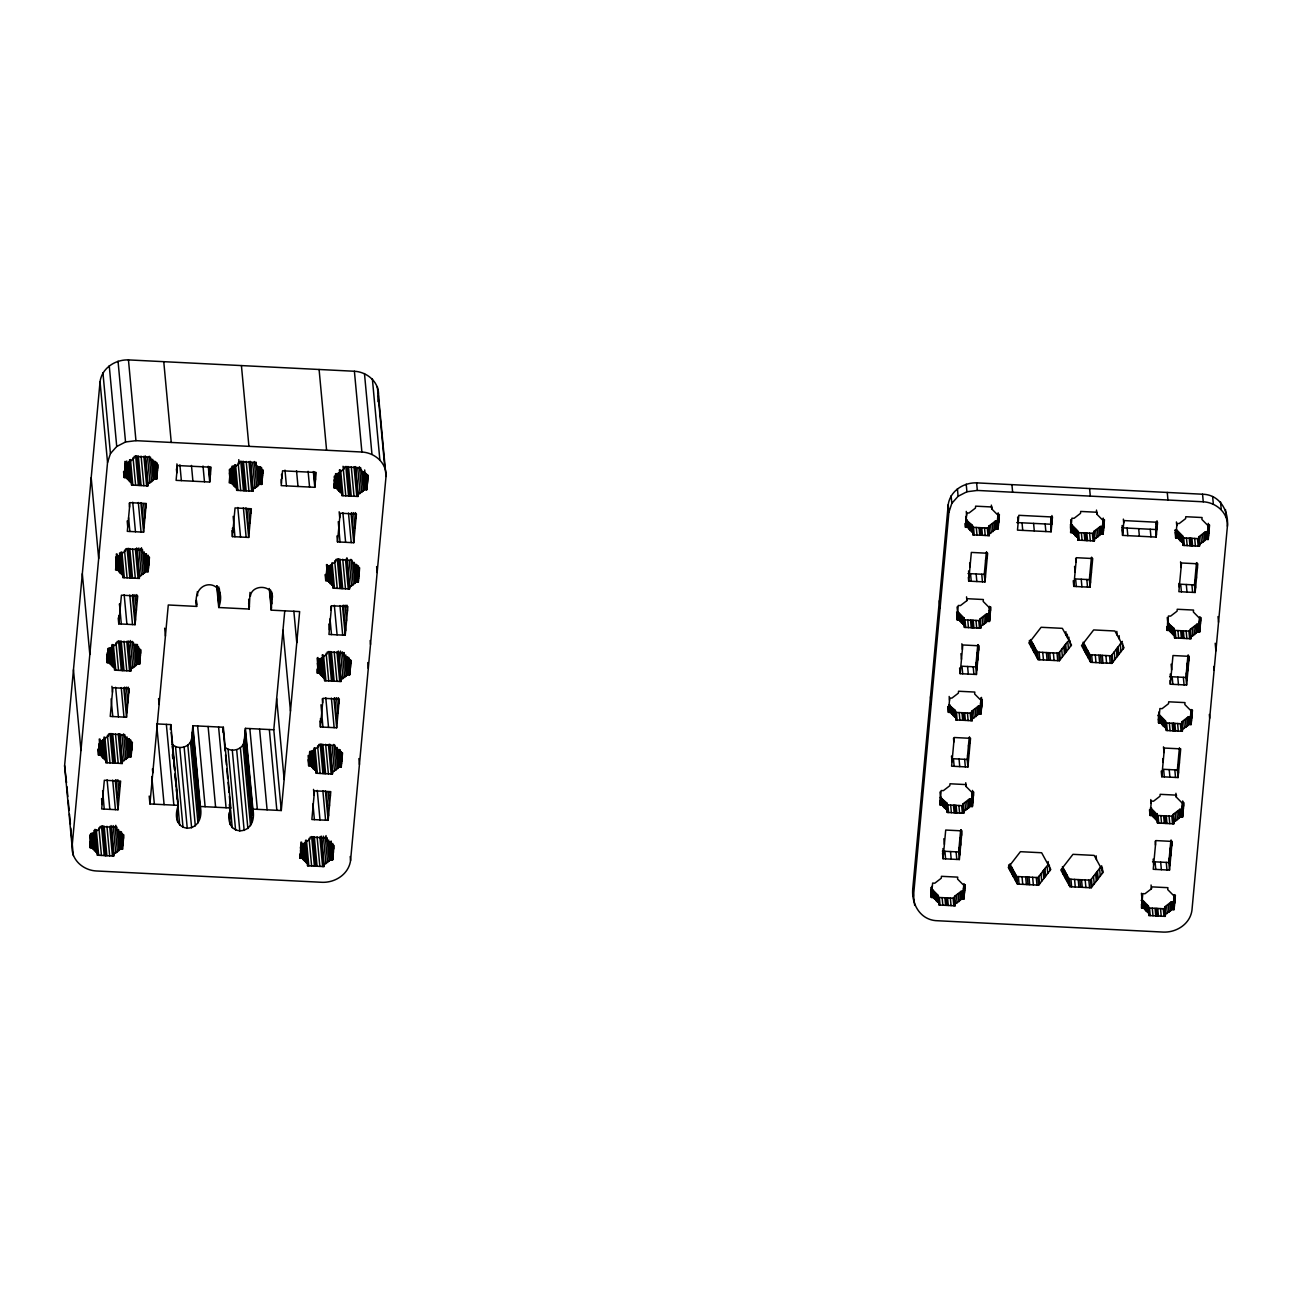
<?xml version="1.0" encoding="UTF-8"?>
<svg xmlns="http://www.w3.org/2000/svg" width="1292" height="1292" viewBox="0 0 1292 1292"><rect width="100%" height="100%" fill="white"/><g stroke="black" fill="none" stroke-linecap="round" stroke-linejoin="round"><path stroke-width="1.5" d="M95.059 829.319L97.417 855.223L113.696 856.047L113.874 854.125L120.334 849.167L122.514 849.28L123.838 834.939L121.658 834.826L116.167 829.27L115.812 825.33M120.947 553.008L123.047 577.605L139.326 578.428L139.504 576.507L145.964 571.565L148.144 571.662L149.468 557.32L147.288 557.223L141.797 551.668L141.442 547.727M326.004 835.585L326.343 839.832L331.818 845.372L333.998 845.485L332.674 859.826L330.494 859.729L324.05 864.671L323.872 866.593L307.577 865.769L305.477 841.173M981.758 705.448L981.064 697.874L980.273 706.417L978.092 706.304L971.649 711.262L971.471 713.168L955.176 712.36L955.353 710.438L948.78 704.834M989.494 606.562L989.511 621.436L987.346 621.339L980.886 626.281L980.709 628.203L964.43 627.395L963.751 619.514M991.368 505.107L991.723 508.903L997.214 514.458L999.378 514.555L998.054 528.913L995.89 528.799L989.43 533.758L989.252 535.663L972.973 534.856L972.359 526.312M1174.024 894.726L1174.057 909.6L1171.876 909.503L1165.432 914.445L1165.255 916.367L1148.959 915.543L1148.281 907.678M1188.963 724.424L1191.143 724.537L1192.468 710.196L1190.287 710.083L1184.812 704.528L1184.99 702.606L1168.695 701.798L1168.517 703.704L1162.073 708.662L1159.893 708.549L1158.569 722.89L1160.749 723.003L1166.224 728.559L1166.046 730.481L1182.341 731.288L1182.519 729.382L1188.963 724.424L1188.269 716.85L1190.433 716.963L1191.095 709.938M64.6 765.752L100.049 381.738C101.89 368.091 115.311 359.467 128.457 359.903L354.396 371.256C367.219 371.935 379.363 382.19 378.524 395.707L386.017 476.473L350.568 860.488C348.727 874.135 335.306 882.759 322.16 882.307L96.238 870.969C83.399 870.291 71.254 860.036 72.094 846.518L64.6 765.752L66.554 782.758M72.094 846.518L107.543 462.488L100.049 381.738M105.96 762.684L106.138 760.762L100.663 755.222L98.483 755.109L99.807 740.768L101.987 740.881L108.431 735.923L108.609 734.001L124.888 734.825L124.71 736.731L130.201 742.286L132.382 742.399L131.057 756.741L128.877 756.627L122.417 761.586L122.239 763.507L105.96 762.684L103.974 740.72M109.206 662.683L107.026 662.57L108.35 648.229L110.531 648.342L116.974 643.384L117.152 641.462L133.431 642.285L133.254 644.207L138.745 649.747L140.925 649.86L139.601 664.201L137.42 664.104L130.96 669.046L130.783 670.968L114.504 670.144L114.681 668.222L109.206 662.683L107.93 648.891M131.59 485.081L131.768 483.16L126.293 477.604L124.113 477.491L125.437 463.15L127.617 463.263L134.061 458.305L134.239 456.383L150.518 457.207L150.34 459.128L155.831 464.684L158.012 464.781L156.687 479.138L154.507 479.025L148.047 483.983L147.869 485.889L131.59 485.081L129.426 461.131M97.417 855.223L97.594 853.301L92.12 847.762L90.844 833.97M118.767 623.875L121.416 595.192L137.711 596.016L135.062 624.698L118.767 623.875L118.218 617.98M123.047 577.605L123.224 575.699L117.75 570.143L116.312 553.993M116.167 829.27L116.345 827.364L100.065 826.541L99.888 828.463L93.444 833.405L91.264 833.308L89.939 847.649L92.12 847.762M117.976 809.777L120.624 781.095L104.329 780.271L101.68 808.953L117.976 809.777L115.23 780.223M126.519 717.238L129.168 688.555L112.872 687.732L110.224 716.414L126.519 717.238L123.774 687.683M141.797 551.668L141.975 549.746L125.695 548.922L125.518 550.844L119.074 555.802L116.894 555.689L115.569 570.03L117.75 570.143M143.606 532.159L146.254 503.476L129.959 502.653L127.31 531.351L143.606 532.159L140.86 502.62M252.909 809.115L281.285 810.536L273.791 729.77L245.415 728.349L252.909 809.115C258.368 838.637 220.205 837.62 230.832 808.001L223.338 727.235L192.863 725.716L200.357 806.466C205.816 836.005 167.669 834.987 178.296 805.368L149.92 803.947L168.283 604.979L196.659 606.416C191.2 576.878 229.362 577.895 218.736 607.515L249.211 609.049L250.018 592.382M170.35 729.512L170.802 724.602L156.623 723.891M209.724 482.029L211.097 467.22L177.472 465.54L176.1 480.349L209.724 482.029L208.27 466.267M199.194 819.193L191.701 738.443L192.863 725.716M232.399 536.616L235.047 507.934L251.342 508.757L248.694 537.44L232.399 536.616L231.849 530.705M257.948 466.573L259.595 484.29L253.135 489.248L252.957 491.17L236.678 490.346L236.856 488.424L231.381 482.885L230.105 469.093M231.381 482.885L229.185 482.772L230.509 468.431L232.705 468.544L239.149 463.586L239.327 461.664L255.606 462.488L255.428 464.393L260.919 469.949L263.084 470.062L261.759 484.403L259.595 484.29M222.886 732.144L223.338 727.235M251.73 821.841L244.236 741.075L245.415 728.349M281.285 810.536L299.647 611.584L271.272 610.163L272.079 593.496M273.791 729.77L284.773 610.761M314.812 487.31L316.185 472.501L282.56 470.805L281.188 485.614L314.812 487.31L313.342 471.548M307.577 865.769L307.754 863.847L302.28 858.308L300.099 858.195L301.424 843.854L303.604 843.967L310.048 839.009L310.225 837.087L326.521 837.91L326.343 839.832M310.823 765.768L308.643 765.655L309.967 751.314L312.147 751.427L318.591 746.469L318.769 744.547L335.064 745.371L334.886 747.293L340.361 752.848L342.541 752.945L341.217 767.287L339.037 767.19L332.593 772.148L332.415 774.053L316.12 773.246L316.298 771.324L310.823 765.768L309.547 751.976M333.207 588.167L333.384 586.245L327.91 580.689L325.729 580.576L327.054 566.235L329.234 566.348L335.678 561.406L335.855 559.484L352.151 560.292L351.973 562.214L357.464 567.769L359.628 567.882L358.304 582.224L356.124 582.111L349.68 587.069L349.502 588.974L333.207 588.167L331.479 567.511M336.453 488.15L334.273 488.053L335.597 473.696L337.777 473.809L344.221 468.867L344.399 466.945L360.694 467.752L360.516 469.674L366.007 475.23L368.172 475.343L366.847 489.684L364.667 489.571L358.223 494.529L358.046 496.451L341.75 495.627L341.928 493.705L336.453 488.15L335.371 476.344M320.4 726.976L323.048 698.278L339.328 699.101L336.679 727.784L320.4 726.976L319.851 721.065M338.585 652.024L340.959 681.514L324.663 680.706L322.661 655.141M337.487 541.897L340.135 513.215L356.414 514.022L353.766 542.721L337.487 541.897L336.937 535.986M328.136 820.323L330.784 791.641L314.505 790.817L311.856 819.516L328.136 820.323L325.406 790.785M345.222 635.244L347.871 606.562L331.592 605.754L328.943 634.437L345.222 635.244L342.493 605.706M341.136 679.608L347.58 674.65L349.761 674.763L350.423 667.593L351.085 660.406L348.921 660.309L343.43 654.753L343.607 652.831L327.312 652.008L327.134 653.93L320.691 658.888L318.51 658.775L317.186 673.116L319.366 673.229L324.841 678.784M377.975 401.715L378.524 395.707M912.766 888.718L948.215 504.704C950.056 491.057 963.477 482.433 976.623 482.869L1202.561 494.222C1219.648 494.529 1228.853 510.679 1227.4 526.248L1191.951 910.262C1190.11 923.909 1176.673 932.533 1163.527 932.097L937.604 920.744C920.518 920.453 911.312 904.287 912.766 888.718L914.688 905.417M913.476 896.293L948.926 512.262L948.215 504.704M933.502 897.536L931.306 897.423L932.63 883.082L934.81 883.195L941.254 878.237L941.432 876.315L957.727 877.139L957.55 879.044L963.041 884.6L965.205 884.713L963.88 899.054L961.716 898.941L955.256 903.899L955.079 905.821L938.783 904.998L938.961 903.076L933.502 897.536L932.792 889.962L930.951 889.865L931.645 897.439M955.886 719.919L956.064 717.997L950.589 712.457L948.393 712.344L949.717 698.003L951.897 698.116L958.357 693.158L958.535 691.236L974.814 692.06L974.636 693.982L980.127 699.521L982.291 699.634L980.967 713.975L978.803 713.878L972.343 718.82L972.165 720.742L955.886 719.919L955.273 711.391M972.973 534.856L973.151 532.934L967.676 527.378L965.479 527.265L966.804 512.924L968.984 513.037L975.444 508.079L975.622 506.157L991.901 506.981L991.723 508.903M932.792 889.962L938.267 895.501L938.089 897.423L954.384 898.247L954.562 896.325L961.006 891.383L963.186 891.48L963.88 899.054M970.26 806.402L972.424 806.515L971.729 798.94L969.549 798.844L970.26 806.402L963.8 811.36L963.622 813.282L947.343 812.458L946.81 802.978L940.237 797.374L940.947 804.932M956.581 612.247L958.422 612.343L963.897 617.899L963.719 619.821L980.014 620.628L980.192 618.723L986.636 613.765L988.816 613.878M966.577 527.33L965.867 519.755L972.44 525.36L972.262 527.281L988.558 528.089L988.735 526.183L995.179 521.225L997.359 521.338L998.054 528.913M943.063 858.728L945.712 830.045L962.007 830.869L959.358 859.551L943.063 858.728L942.53 853.059M947.343 812.458L947.504 810.536L942.046 804.997L941.335 797.422M960.15 673.665L962.798 644.966L979.094 645.79L976.445 674.472L960.15 673.665L959.617 667.98M964.43 627.395L963.897 617.899M964.607 625.473L959.132 619.918L956.936 619.805L958.26 605.463L960.441 605.577L966.901 600.618L967.078 598.697L983.357 599.52L983.18 601.442L988.671 606.998L990.835 607.095L989.511 621.436M968.693 581.125L971.342 552.427L987.637 553.251L984.988 581.933L968.693 581.125L968.338 577.33M959.358 859.551L958.648 851.977L960.699 829.739M963.622 813.282L963.105 803.785L969.549 798.844M967.902 767.012L970.55 738.33L954.255 737.506L951.606 766.188L967.902 767.012L967.191 759.438L969.242 737.215M976.445 674.472L975.735 666.898L977.786 644.676M984.988 581.933L984.278 574.359L986.329 552.136M972.424 806.515L973.748 792.174L971.584 792.061L966.093 786.505L966.271 784.599L949.975 783.776L949.814 785.697L943.354 790.656L941.174 790.543L939.849 804.884L942.046 804.997M963.186 891.48L963.848 884.309M971.729 798.94L972.408 791.495L973.07 799.635M997.359 521.338L998.038 513.877L998.7 522.016M1051.107 531.803L1052.479 516.994L1018.839 515.314L1017.482 530.124L1051.107 531.803L1051.09 516.832L1051.785 524.407M1100.962 534.064L1103.142 534.177L1102.447 526.603L1100.267 526.506L1100.962 534.064L1094.518 539.022L1094.34 540.944L1078.045 540.121L1077.528 530.641L1072.053 525.085L1070.212 524.988M1073.781 586.39L1076.43 557.708L1092.709 558.532L1090.06 587.214L1073.781 586.39L1073.248 580.722M1078.045 540.121L1078.222 538.199L1072.748 532.659L1072.053 525.085M1090.06 587.214L1089.366 579.64L1091.417 557.401M1094.34 540.944L1093.807 531.448L1100.267 526.506M1103.142 534.177L1104.466 519.836L1102.286 519.723L1096.811 514.168L1096.989 512.262L1080.693 511.438L1080.516 513.36L1074.072 518.318L1071.892 518.205L1070.567 532.546L1072.748 532.659M1102.447 526.603L1103.126 519.158L1103.772 527.298M1122.57 535.389L1123.927 520.579L1157.551 522.275L1156.195 537.084L1122.57 535.389L1122.037 529.72M1156.195 537.084L1156.162 522.113L1156.873 529.672M1157.503 823.02L1157.68 821.098L1152.206 815.543L1150.025 815.43L1151.35 801.088L1153.53 801.202L1159.974 796.243L1160.151 794.322L1176.447 795.145L1176.269 797.067L1181.744 802.623L1183.924 802.72L1182.6 817.077L1180.42 816.964L1173.976 821.922L1173.798 823.828L1157.503 823.02L1156.97 817.335M1174.589 637.941L1174.767 636.019L1169.292 630.464L1167.112 630.367L1168.436 616.009L1170.617 616.122L1177.06 611.181L1177.238 609.259L1193.533 610.066L1193.356 611.988L1198.831 617.544L1201.011 617.657L1199.687 631.998L1197.506 631.885L1191.062 636.843L1190.885 638.749L1174.589 637.941L1173.911 630.06M1183.133 545.402L1183.311 543.48L1177.836 537.924L1175.655 537.827L1176.98 523.47L1179.16 523.583L1185.604 518.641L1185.781 516.719L1202.077 517.527L1201.899 519.449L1207.374 525.004L1209.554 525.117L1208.23 539.458L1206.05 539.345L1199.606 544.303L1199.428 546.225L1183.133 545.402L1182.616 535.905L1177.141 530.366L1174.945 530.253M1141.111 900.411L1142.968 900.508L1148.443 906.063L1148.265 907.985L1164.544 908.793L1164.722 906.887L1171.182 901.929L1173.346 902.042M1156.889 814.477L1150.413 807.92M1158.197 715.348L1160.054 715.429L1165.529 720.984L1165.352 722.906L1181.631 723.73L1181.809 721.808L1188.269 716.85M1168.194 630.415L1167.5 622.841L1174.073 628.445L1173.895 630.367L1190.174 631.19L1190.352 629.269L1196.812 624.311L1198.976 624.424L1199.687 631.998M1148.959 915.543L1149.137 913.638L1143.662 908.082L1142.968 900.508M1143.662 908.082L1141.482 907.969L1142.806 893.628L1144.987 893.741L1151.43 888.783L1151.608 886.861L1167.903 887.685L1167.726 889.607L1173.201 895.162L1175.381 895.259L1174.057 909.6M1161.783 776.75L1164.431 748.052L1180.71 748.875L1178.062 777.558L1161.783 776.75L1161.25 771.066M1170.326 684.211L1172.974 655.529L1189.254 656.336L1186.605 685.018L1170.326 684.211L1169.971 680.416M1169.518 870.097L1172.167 841.415L1155.888 840.591L1153.239 869.29L1169.518 870.097L1168.824 862.523L1170.875 840.301M1182.6 817.077L1181.889 809.503L1179.725 809.39L1173.265 814.348L1173.088 816.253L1156.808 815.446M1178.062 777.558L1177.367 770L1179.418 747.761M1186.605 685.018L1185.911 677.46L1187.962 655.222M1195.148 592.495L1197.797 563.797L1181.518 562.989L1178.869 591.671L1195.148 592.495L1194.454 584.921L1196.505 562.682M1199.428 546.225L1198.895 536.729L1205.355 531.771L1207.519 531.884L1208.23 539.458M1181.889 809.503L1182.584 802.041L1183.23 810.181M1198.976 624.424L1199.67 616.962L1200.316 625.102M1207.519 531.884L1208.214 524.423L1208.86 532.562M107.543 462.488L110.434 453.573L102.94 372.807M197.967 822.939L190.473 742.173L191.701 738.443M250.373 596.323C251.698 583.968 273.016 584.565 272.45 597.437M250.519 825.572L243.025 744.806L244.236 741.075M948.926 512.262L951.816 503.347L951.106 495.773M1059.375 660.745L1071.488 645.079L1062.363 628.348L1041.126 627.282L1029.013 642.948L1038.138 659.679L1059.375 660.745L1058.665 653.171L1067.757 641.43L1068.452 649.004M1111.911 663.377L1124.024 647.712L1114.899 630.997L1093.662 629.931L1081.549 645.58L1090.674 662.312L1111.911 663.377L1111.217 655.803L1122.377 641.365M1038.655 885.149L1050.767 869.484L1041.643 852.752L1020.405 851.686L1008.293 867.352L1017.418 884.083L1038.655 885.149L1037.944 877.575L1047.037 865.834L1047.731 873.408M1091.191 887.782L1103.303 872.116L1094.179 855.401L1072.958 854.335L1060.845 869.984L1069.954 886.716L1091.191 887.782L1090.496 880.207L1101.656 865.769M110.434 453.573L116.732 446.499L125.534 441.977L135.951 440.669L361.889 452.022C374.712 452.701 386.857 462.94 386.017 476.473M951.816 503.347L958.115 496.273L966.917 491.751L977.333 490.443L1203.256 501.797C1216.095 502.475 1228.24 512.714 1227.4 526.248M172.224 744.353C177.408 749.295 186.646 748.262 190.473 742.173M224.76 747.002C229.944 751.944 239.181 750.894 243.025 744.806M1016.772 522.549L1050.396 524.229M1121.86 527.814L1155.484 529.51M1077.35 532.546L1093.63 533.37M1182.438 537.827L1198.718 538.651M967.999 573.551L984.278 574.359M1089.366 579.64L1075.622 578.945L1076.317 586.52M1194.454 584.921L1180.71 584.226L1181.405 591.801M1031.291 647.13L1030.596 639.556L1037.428 652.105L1058.665 653.171M1083.843 649.763L1083.132 642.205L1089.98 654.737L1111.217 655.803M975.735 666.898L961.991 666.22L962.702 673.778M1169.615 676.637L1185.911 677.46M967.191 759.438L953.448 758.743L954.158 766.317M1177.367 770L1163.624 769.305L1164.318 776.88M946.632 804.884L962.928 805.707M200.357 806.466L230.832 808.001M942.369 851.153L958.648 851.977M1152.529 861.716L1168.824 862.523M1010.57 871.535L1009.876 863.96L1016.723 876.509L1037.944 877.575M1062.412 866.593L1069.259 879.141L1090.496 880.207M349.825 496.031L347.08 466.477M244.737 490.75L241.992 461.212M139.649 485.485L136.904 455.931M1182.099 630.787L1182.648 638.345M971.939 620.225L972.488 627.799M963.396 712.764L963.945 720.322M324.195 773.65L321.45 744.095M1156.469 908.389L1157.018 915.963M946.309 897.843L946.858 905.401M1225.478 509.549L1226.173 517.123M1220.536 501.91L1221.231 509.484M1212.639 496.548L1213.333 504.122M1218.017 616.575L1218.534 622.26M1208.876 524.778L1209.231 528.557M1208.311 523.357L1209.021 530.931M1208.068 526.07L1208.763 533.644M1207.842 528.444L1208.553 536.018M1207.632 530.802L1208.327 538.376M1207.18 531.868L1207.891 539.442M1206.437 531.836L1207.148 539.394M1202.561 494.222L1203.256 501.797M1205.694 531.787L1206.389 539.362M1205.355 531.771L1206.05 539.345M1215.191 643.255L1215.901 650.813M1204.015 533.273L1204.725 540.847M1202.481 534.613L1203.191 542.188M1213.753 666.478L1214.109 670.257M1200.769 535.776L1201.463 543.351M1198.895 536.729L1199.606 544.303M1198.863 537.036L1199.444 545.918M1197.458 538.586L1198.168 546.161M1194.696 538.441L1195.391 546.015M1196.86 562.601L1197.393 568.286M1195.778 570.58L1196.473 578.138M1200.333 617.301L1200.688 621.097M1209.328 714.476L1209.667 718.255M1199.945 617.786L1200.478 623.455M1199.525 618.61L1200.22 626.184M1191.918 538.312L1192.629 545.87M1199.299 620.984L1200.01 628.558M1199.089 623.342L1199.784 630.916M1194.858 580.431L1195.568 588.005M1198.637 624.407L1199.347 631.982M1197.894 624.375L1198.588 631.933M1189.238 538.166L1189.932 545.741M1197.151 624.327L1197.846 631.901M1196.812 624.311L1197.506 631.885M1191.902 584.792L1192.613 592.366M1195.471 625.812L1196.182 633.387M1186.46 538.037L1187.17 545.595M1193.937 627.153L1194.648 634.727M1192.225 628.316L1192.92 635.89M1183.698 537.892L1184.393 545.466M1182.616 535.905L1183.278 543.787M1182.519 536.874L1183.165 545.095M1186.298 584.501L1187.009 592.075M1190.352 629.269L1190.966 637.796M1190.207 630.884L1190.885 638.749M1180.936 534.775L1181.631 542.349M1188.915 631.126L1189.625 638.7M1179.451 533.451L1180.145 541.025M1178.175 531.981L1178.885 539.555M1180.565 561.794L1181.098 567.463M1176.414 521.936L1176.77 525.715M1177.141 530.366L1177.836 537.924M1176.786 530.35L1177.496 537.908M1186.153 630.981L1186.847 638.555M1188.317 655.141L1188.834 660.826M1176.043 530.301L1176.737 537.876M1175.332 529.898L1175.995 537.843M1191.789 709.841L1192.145 713.636M1175.122 532.143L1175.655 537.827M1187.235 663.119L1187.929 670.677M1191.127 709.502L1191.822 717.221M1191.111 709.793L1191.676 718.723M1178.918 583.403L1179.273 587.182M1183.375 630.851L1184.086 638.409M1190.756 713.523L1191.466 721.081M1190.546 715.881L1191.143 724.537M1186.314 672.971L1187.025 680.545M1190.093 716.947L1190.804 724.521M1189.351 716.899L1190.045 724.473M1180.694 630.706L1181.389 638.28M1188.608 716.866L1189.302 724.441M1167.257 492.446L1167.952 500.02M1183.359 677.331L1184.07 684.905M1186.928 718.352L1187.639 725.926M1177.916 630.577L1178.627 638.135M1185.394 719.692L1186.104 727.267M1175.155 630.431L1175.849 638.006M1183.682 720.855L1184.376 728.413M1174.073 628.445L1174.686 636.972M1177.755 677.04L1178.466 684.615M1181.809 721.808L1182.487 729.673M1181.728 722.761L1182.341 731.288M1172.393 627.314L1173.088 634.889M1180.371 723.665L1181.082 731.224M1170.907 625.99L1171.602 633.565M1169.631 624.52L1170.342 632.095M1168.598 622.889L1169.292 630.464M1168.243 622.873L1168.953 630.448M1177.61 723.52L1178.304 731.094M1179.951 749.57L1180.29 753.365M1167.241 617.511L1167.774 623.18M1171.117 664.185L1171.65 669.87M1172.167 676.766L1172.861 684.34M1167.096 626.588L1167.451 630.383M1183.246 802.38L1183.601 806.176M1156.986 520.805L1157.341 524.584M1166.757 626.572L1167.112 630.367M1178.692 755.642L1179.386 763.217M1182.681 800.959L1183.391 808.534M1174.832 723.375L1175.542 730.949M1182.438 803.689L1183.133 811.263M1170.213 674.053L1170.73 679.721M1182.212 806.047L1182.923 813.621M1181.986 808.421L1182.697 815.995M1155.694 527.201L1156.405 534.775M1177.771 765.51L1178.482 773.084M1181.55 809.486L1182.261 817.045M1180.807 809.438L1181.502 817.012M1172.151 723.245L1172.845 730.82M1180.064 809.406L1180.759 816.98M1179.725 809.39L1180.42 816.964M1174.816 769.87L1175.526 777.429M1178.385 810.892L1179.095 818.466M1169.373 723.1L1170.084 730.674M1175.914 793.272L1176.269 797.067M1176.851 812.232L1177.561 819.806M1150.235 529.252L1150.93 536.81M1175.139 813.379L1175.833 820.953M1166.611 722.971L1167.306 730.545M1165.529 720.984L1166.192 728.85M1165.432 721.937L1166.143 729.512M1169.212 769.58L1169.922 777.154M1173.265 814.348L1173.976 821.922M1173.233 814.638L1173.879 822.875M1173.12 815.963L1173.798 823.828M1163.85 719.854L1164.544 727.428M1171.828 816.189L1172.538 823.763M1162.364 718.53L1163.058 726.104M1161.088 717.06L1161.799 724.634M1163.478 746.857L1164.011 752.542M1160.054 715.429L1160.749 723.003M1159.699 715.413L1160.41 722.987M1169.066 816.059L1169.761 823.634M1171.23 840.22L1171.747 845.905M1158.876 711.94L1159.231 715.72M1158.956 715.38L1159.651 722.955M1162.752 758.614L1163.107 762.409M1158.246 714.977L1158.908 722.906M1158.213 719.111L1158.569 722.89M1174.703 894.92L1175.058 898.715M1170.148 848.182L1170.843 855.756M1174.315 895.404L1174.848 901.073M1174.04 894.581L1174.686 902.72M1173.895 896.228L1174.589 903.802M1166.288 815.914L1166.999 823.488M1173.669 898.586L1174.38 906.16M1173.443 900.96L1174.153 908.534M1138.672 528.67L1139.382 536.245M1169.228 858.049L1169.938 865.624M1173.007 902.026L1173.717 909.584M1172.264 901.977L1172.958 909.552M1163.608 815.785L1164.302 823.359M1171.521 901.945L1172.215 909.52M1171.182 901.929L1171.876 909.503M1166.272 862.394L1166.967 869.968M1169.841 903.431L1170.552 911.005M1160.83 815.64L1161.54 823.214M1168.307 904.771L1169.018 912.346M1158.068 815.51L1158.763 823.085M1166.595 905.918L1167.29 913.492M1156.986 813.524L1157.68 821.098M1156.954 813.815L1157.535 822.713M1160.668 862.119L1161.379 869.694M1164.722 906.887L1165.336 915.414M1164.577 908.502L1165.255 916.367M1155.306 812.393L1156.001 819.952M1163.284 908.728L1163.995 916.303M1153.821 811.069L1154.515 818.643M1127.109 528.089L1127.819 535.663M1152.545 809.6L1153.255 817.158M1155.113 841.286L1155.468 845.081M1150.784 799.554L1151.14 803.333M1151.511 807.968L1152.206 815.543M1151.156 807.952L1151.866 815.527M1160.523 908.599L1161.217 916.173M1150.591 809.809L1151.107 815.494M1123.362 519.109L1123.717 522.905M1155.08 861.845L1155.775 869.419M1149.88 809.406L1150.235 813.201M1149.832 809.777L1150.364 815.446M1149.492 809.761L1150.025 815.43M1153.126 859.115L1153.643 864.8M1157.745 908.454L1158.456 916.028M1122.07 525.505L1122.78 533.079M1155.064 908.324L1155.759 915.899M1151.075 885.004L1151.43 888.783M1152.286 908.179L1152.997 915.753M1149.525 908.05L1150.219 915.608M1148.443 906.063L1149.056 914.591M1122.554 643.271L1123.087 648.939M1146.763 904.917L1147.457 912.491M1145.277 903.609L1145.972 911.183M1120.293 644.062L1121.004 651.636M1119.114 635.567L1119.47 639.362M1144.001 902.123L1144.712 909.697M1142.612 900.492L1143.323 908.066M1141.434 893.224L1142.144 900.799M1116.837 631.384L1117.176 635.179M1141.87 900.459L1142.564 908.034M1118.21 646.759L1118.92 654.333M1141.466 904.206L1141.821 907.985M1117.273 647.97L1117.968 655.545M1116.32 649.198L1117.015 656.772M1103.804 519.497L1104.143 523.276M1103.223 518.076L1103.933 525.65M1102.98 520.805L1103.675 528.363M1102.754 523.163L1103.465 530.737M1102.544 525.537L1103.239 533.111M1114.237 651.895L1114.948 659.469M1102.108 526.587L1102.803 534.161M1101.349 526.555L1102.06 534.129M1100.606 526.522L1101.301 534.097M1112.154 654.592L1112.864 662.15M1098.927 528.008L1099.637 535.582M1096.488 510.082L1096.811 514.168M1109.553 655.722L1110.248 663.297M1097.392 529.349L1098.103 536.907M1095.681 530.495L1096.391 538.07M1105.904 655.545L1106.598 663.119M1093.807 531.448L1094.486 539.329M1089.592 488.554L1090.303 496.112M1093.726 532.417L1094.372 540.637M1092.37 533.305L1093.08 540.88M1102.254 655.351L1102.948 662.925M1089.608 533.176L1090.303 540.734M1091.772 557.337L1092.305 563.005M1100.59 655.27L1101.301 662.844M1090.69 565.298L1091.385 572.873M1098.927 655.189L1099.637 662.764M1086.83 533.031L1087.541 540.605M1089.77 575.166L1090.48 582.724M1084.149 532.902L1084.86 540.46M1095.293 655.012L1095.987 662.586M1086.814 579.51L1087.525 587.085M1081.372 532.756L1082.082 540.331M1091.643 654.818L1092.338 662.392M1078.61 532.611L1079.304 540.185M1089.98 654.737L1090.674 662.312M1089.269 653.429L1089.964 661.003M1077.528 530.641L1078.206 538.506M1077.431 531.593L1078.077 539.83M1081.226 579.236L1081.921 586.81M1087.703 650.554L1088.397 658.129M1075.848 529.494L1076.559 537.068M1086.136 647.68L1086.83 655.254M1074.363 528.186L1075.073 535.76M1085.409 646.371L1086.12 653.946M1084.699 645.079L1085.409 652.638M1073.087 526.7L1073.797 534.274M1075.655 558.402L1076.01 562.198M1071.714 525.069L1072.408 532.643M1070.697 519.691L1071.229 525.376M1070.955 525.037L1071.666 532.595M1074.573 566.38L1075.106 572.049M1102.237 867.029L1102.593 870.808M1070.422 526.522L1070.907 532.562M1101.834 867.675L1102.367 873.344M1099.573 868.466L1100.283 876.041M1096.117 855.788L1096.472 859.584M1097.489 871.163L1098.2 878.738M1096.553 872.375L1097.247 879.949M1095.6 873.602L1096.31 881.176M1093.516 876.299L1094.227 883.873M1070.018 640.622L1070.535 646.307M1091.433 878.996L1092.144 886.554M1068.855 637.117L1069.195 640.897M1067.289 634.243L1067.628 638.022M1065.852 631.627L1066.207 635.406M1088.833 880.127L1089.544 887.701M1065.674 644.11L1066.368 651.685M1064.721 645.338L1065.432 652.912M1051.914 515.524L1052.253 519.319M1063.784 646.565L1064.479 654.14M1085.183 879.949L1085.894 887.523M1050.622 521.92L1051.317 529.494M1061.701 649.262L1062.395 656.82M1081.533 879.755L1082.244 887.329M1059.618 651.943L1060.312 659.518M1079.87 879.674L1080.58 887.249M1078.222 879.594L1078.917 887.168M1045.147 523.971L1045.858 531.545M1057.017 653.09L1057.712 660.664M1074.573 879.416L1075.267 886.99M1053.368 652.912L1054.062 660.47M1070.923 879.222L1071.617 886.797M1049.718 652.718L1050.412 660.293M1069.259 879.141L1069.954 886.716M1048.054 652.638L1048.749 660.212M1068.549 877.833L1069.243 885.408M1046.391 652.557L1047.101 660.131M1066.982 874.959L1067.677 882.533M1033.584 523.389L1034.294 530.964M1065.416 872.084L1066.11 879.658M1064.705 870.776L1065.399 878.35M1063.978 869.484L1064.689 877.042M1042.741 652.379L1043.452 659.937M1062.589 868.499L1063.122 874.167M1039.091 652.185L1039.802 659.76M1037.428 652.105L1038.138 659.679M1036.717 650.797L1037.428 658.371M1035.15 647.922L1035.861 655.496M1033.584 645.047L1034.294 652.622M1022.037 522.808L1022.731 530.382M1032.873 643.739L1033.584 651.313M1032.163 642.431L1032.857 650.005M1029.369 640.477L1029.724 644.256M1017.644 517.042L1018.161 522.711M1049.298 865.026L1049.815 870.711M1048.135 861.522L1048.49 865.301M1011.927 484.645L1012.637 492.22M1044.953 868.515L1045.648 876.089M1044.001 869.742L1044.711 877.316M1043.064 870.969L1043.758 878.544M1040.981 873.667L1041.675 881.225M1038.897 876.347L1039.592 883.922M1036.297 877.494L1036.992 885.068M1032.647 877.3L1033.342 884.875M998.716 514.216L999.071 518.011M998.151 512.795L998.748 521.451M997.892 515.524L998.603 523.098M997.682 517.898L998.377 525.456M997.456 520.256L998.151 527.83M997.02 521.322L997.715 528.896M996.261 521.274L996.972 528.848M1028.997 877.123L1029.692 884.697M995.518 521.241L996.229 528.816M995.179 521.225L995.89 528.799M1027.334 877.042L1028.028 884.616M993.855 522.727L994.549 530.301M1025.67 876.961L1026.381 884.536M992.321 524.067L993.015 531.642M990.593 525.23L991.303 532.788M1022.02 876.767L1022.731 884.342M988.735 526.183L989.397 534.048M988.638 527.136L989.252 535.663M987.298 528.04L987.992 535.599M1018.371 876.59L1019.081 884.164M984.52 527.895L985.231 535.469M986.684 552.055L987.217 557.74M1016.723 876.509L1017.418 884.083M1015.997 875.201L1016.707 882.775M990.173 606.755L990.528 610.551M985.602 560.017L986.313 567.592M989.769 607.24L990.302 612.909M1014.43 872.326L1015.141 879.9M989.494 606.416L990.157 614.556M989.349 608.064L990.06 615.638M981.758 527.75L982.453 535.324M989.139 610.422L989.833 617.996M988.913 612.796L989.607 620.37M1012.863 869.451L1013.574 877.026M976.623 482.869L977.333 490.443M984.698 569.885L985.392 577.459M988.477 613.861L989.171 621.42M1012.153 868.143L1012.863 875.718M1011.442 866.835L1012.153 874.409M987.718 613.813L988.428 621.387M979.061 527.62L979.772 535.195M986.975 613.781L987.686 621.355M986.636 613.765L987.346 621.339M981.742 574.246L982.437 581.804M985.312 615.267L986.006 622.841M1008.664 864.881L1009.004 868.66M976.3 527.475L976.994 535.049M983.777 616.607L984.472 624.181M982.049 617.754L982.76 625.328M973.522 527.346L974.233 534.92M972.44 525.36L973.118 533.225M976.138 573.955L976.833 581.529M980.192 618.723L980.806 627.25M980.03 620.338L980.709 628.203M970.76 524.229L971.471 531.787M966.206 484.177L966.917 491.751M978.755 620.564L979.449 628.138M969.275 522.905L969.985 530.479M968.015 521.435L968.709 528.993M966.254 511.39L966.61 515.169M966.965 519.804L967.676 527.378M966.626 519.788L967.32 527.362M975.977 620.435L976.687 628.009M978.141 644.595L978.674 650.264M965.802 516.315L966.141 520.095M969.662 562.989L970.017 566.784M970.534 573.68L971.245 581.255M965.479 523.502L965.818 527.281M981.452 697.405L981.985 703.074M965.14 523.486L965.479 527.265M977.059 652.557L977.769 660.131M980.951 698.956L981.629 706.95M980.903 699.521L981.516 708.178M968.58 570.951L969.113 576.636M973.215 620.289L973.91 627.864M980.596 702.961L981.29 710.535M976.154 662.425L976.849 669.999M980.37 705.335L980.967 713.975M979.934 706.385L980.628 713.959M979.174 706.353L979.885 713.927M970.518 620.16L971.229 627.734M978.432 706.32L979.142 713.895M978.092 706.304L978.803 713.878M957.404 488.715L958.115 496.273M966.545 596.839L966.901 600.618M973.199 666.769L973.893 674.343M976.768 707.806L977.463 715.38M967.756 620.015L968.451 627.589M975.234 709.147L975.928 716.705M964.979 619.885L965.689 627.444M973.506 710.293L974.216 717.867M963.864 618.19L964.575 625.764M967.595 666.494L968.289 674.069M971.649 711.262L972.311 719.127M971.552 712.215L972.165 720.742M962.217 616.752L962.928 624.327M970.211 713.103L970.906 720.678M960.731 615.444L961.442 623.019M959.471 613.958L960.166 621.533M961.862 643.771L962.378 649.456M958.422 612.343L959.132 619.918M958.083 612.327L958.777 619.902M967.433 712.974L968.144 720.548M969.598 737.134L970.131 742.803M957.081 606.965L957.598 612.634M957.324 612.295L958.034 619.869M960.941 653.639L961.474 659.308M956.791 613.781L957.146 617.56M956.758 614.152L957.275 619.821M973.086 791.835L973.441 795.614M968.516 745.096L969.226 752.671M972.521 790.413L973.215 797.988M964.672 712.829L965.366 720.403M972.262 793.143L972.973 800.701M972.036 795.501L972.747 803.075M971.826 797.875L972.521 805.449M967.611 754.964L968.306 762.522M971.39 798.924L972.085 806.499M970.631 798.892L971.342 806.466M961.975 712.7L962.685 720.274M969.888 798.86L970.599 806.434M964.639 759.308L965.35 766.883M968.225 800.346L968.919 807.92M959.213 712.554L959.908 720.128M965.738 782.726L966.093 786.505M966.691 801.686L967.385 809.244M964.962 802.833L965.673 810.407M956.435 712.409L957.146 719.983M955.353 710.438L956.032 718.304M959.052 759.034L959.746 766.608M963.105 803.785L963.767 811.667M963.008 804.755L963.654 812.975M953.674 709.292L954.384 716.866M961.668 805.643L962.362 813.217M952.188 707.984L952.898 715.558M950.928 706.498L951.623 714.072M953.496 738.2L953.835 741.996M949.168 696.453L949.507 700.248M949.878 704.883L950.589 712.457M949.539 704.867L950.234 712.441M958.89 805.514L959.601 813.072M961.054 829.674L961.587 835.343M939.365 600.699L940.059 608.274M948.958 706.724L949.491 712.393M948.247 706.32L948.732 712.36M947.876 706.659L948.393 712.344M959.972 837.636L960.683 845.21M964.543 884.374L964.898 888.153M964.139 884.842L964.672 890.527M963.864 884.035L964.526 892.174M963.719 885.666L964.413 893.24M951.493 756.03L952.026 761.715M956.128 805.368L956.823 812.943M963.493 888.04L964.203 895.614M963.283 890.414L963.977 897.972M959.068 847.504L959.762 855.062M962.847 891.464L963.541 899.038M962.088 891.432L962.798 899.006M953.431 805.239L954.142 812.797M961.345 891.399L962.056 898.957M961.006 891.383L961.716 898.941M956.096 851.848L956.807 859.422M959.681 892.885L960.376 900.443M950.67 805.094L951.364 812.668M958.147 894.209L958.842 901.784M956.419 895.372L957.13 902.947M947.892 804.948L948.603 812.523M946.81 802.978L947.488 810.843M946.729 803.931L947.359 812.167M950.508 851.573L951.203 859.148M954.562 896.325L955.176 904.852M954.4 897.94L955.079 905.821M945.13 801.831L945.841 809.406M953.125 898.182L953.819 905.757M943.644 800.523L944.355 808.098M942.385 799.037L943.079 806.612M940.996 797.406L941.69 804.981M950.347 898.037L951.057 905.611M939.995 792.028L940.511 797.713M943.854 838.718L944.387 844.387M930.498 696.711L931.193 704.285M944.904 851.283L945.615 858.857M939.849 801.121L940.188 804.9M942.95 848.569L943.483 854.254M947.585 897.908L948.28 905.482M944.888 897.779L945.599 905.337M942.126 897.633L942.821 905.207M939.349 897.488L940.059 905.062M938.267 895.501L938.88 904.045M936.587 894.371L937.298 901.945M935.101 893.063L935.812 900.621M933.841 891.577L934.536 899.151M932.453 889.946L933.147 897.52M931.629 886.457L931.968 890.253M931.693 889.897L932.404 897.472M930.821 887.604L931.516 895.178M921.632 792.707L922.327 800.281M930.967 893.628L931.306 897.423M377.312 386.583L384.79 467.349M372.371 378.944L379.848 459.71M364.473 373.582L371.967 454.348M376.618 566.574L377.167 572.485M367.493 474.842L367.865 478.783M367.09 475.246L367.639 481.157M366.815 474.342L367.493 482.788M366.476 474.019L367.38 483.87M366.072 474.422L367.17 486.244M365.491 472.84L366.944 488.602M365.394 473.922L366.847 489.684M364.683 469.965L366.508 489.668M364.118 471.903L365.765 489.62M354.396 371.256L361.889 452.022M363.375 471.855L365.022 489.587M363.036 471.838L364.667 489.571M361.34 469.4L363.343 491.073M359.434 466.8L361.808 492.413M357.723 467.962L360.097 493.576M355.671 466.945L358.126 495.482M355.332 466.59L358.046 496.451M354.04 466.832L356.786 496.386M370.142 640.541L370.513 644.482M351.279 466.687L354.024 496.241M355.462 512.601L356.011 518.512M358.95 567.382L359.321 571.322M367.752 662.57L368.301 668.481M353.637 512.617L355.09 528.363M358.368 565.815L358.982 574.908M358.239 567.172L358.95 575.328M348.501 466.557L351.246 496.096M357.932 566.558L358.837 576.41M357.529 566.962L358.627 578.768M356.947 565.379L358.401 581.142M351.812 512.617L354.186 538.231M356.657 564.491L358.304 582.224M356.317 564.475L357.965 582.207M351.036 513.166L353.766 542.721M355.575 564.442L357.222 582.159M345.82 466.412L348.565 495.967M354.832 564.394L356.479 582.127M354.299 562.408L356.124 582.111M348.485 513.037L351.23 542.592M352.781 561.939L354.799 583.613M343.042 466.283L345.788 495.821M350.891 559.339L353.265 584.953M340.636 470.078L343.01 495.692M349.179 560.502L351.553 586.1M339.748 470.062L341.847 494.658M339.376 470.013L341.395 491.687M342.881 512.763L345.626 542.301M346.918 557.821L349.647 587.359M346.854 558.483L349.502 588.974M338.439 472.872L340.264 492.575M345.497 559.371L348.242 588.91M337.131 473.518L338.779 491.251M336.049 474.019L337.503 489.781M339.166 511.777L339.715 517.688M335.016 476.312L336.114 488.134M342.735 559.226L345.481 588.781M346.918 605.14L347.467 611.051M334.58 476.942L334.935 480.882M334.273 476.28L335.371 488.101M338.262 521.645L340.038 542.026M333.934 479.897L334.612 488.069M350.407 659.921L350.778 663.862M333.917 484.112L334.273 488.053M345.093 605.157L346.547 620.903M350.003 660.309L350.552 666.22M349.728 659.421L350.407 667.867M358.885 758.582L359.434 764.493M339.957 559.097L342.703 588.635M349.389 659.098L350.293 668.949M348.808 657.531L350.084 671.307M348.404 657.919L349.857 673.681M343.268 605.157L345.642 630.771M348.307 659.001L349.761 674.763M338.698 559.032L341.427 588.571L338.536 559.016M347.774 657.014L349.421 674.747M347.031 656.966L348.678 674.699M337.277 558.952L340.022 588.506M346.288 656.934L347.919 674.666M345.755 654.947L347.58 674.65M319.092 369.48L326.585 450.246M339.941 605.577L342.687 635.115M344.06 652.508L346.256 676.152M334.693 560.793L337.244 588.361M342.348 651.879L344.722 677.492M340.442 651.071L343.01 678.639M332.092 562.618L334.466 588.231M331.382 564.572L333.368 586.536M334.337 605.302L337.083 634.84M338.31 651.007L341.04 680.561M338.246 651.669L340.959 681.514M329.896 565.412L331.721 585.115M336.954 651.911L339.699 681.449M328.588 566.058L330.235 583.79M327.312 564.588L328.959 582.321M330.817 606.287L331.172 610.228M326.488 564.539L327.91 580.689M327.021 574.762L327.57 580.673M334.192 651.766L336.937 681.32M338.375 697.68L338.924 703.591M326.278 574.73L326.828 580.641M330.025 618.803L331.495 634.566M325.568 574.407L326.069 580.609M325.18 574.682L325.729 580.576M341.863 752.461L342.219 756.401M336.55 697.68L338.003 713.442M341.459 752.848L342.009 758.759M341.185 751.96L341.863 760.261M340.846 751.637L341.75 761.489M314.764 472.016L315.49 479.897M328.814 624.036L329.363 629.947M331.414 651.636L334.16 681.175M340.264 750.054L341.54 763.847M350.197 856.548L350.568 860.488M339.861 750.458L341.314 766.221M313.924 473.179L315.022 484.985M334.725 697.696L337.099 723.31M339.57 749.57L341.217 767.287M339.231 749.554L340.878 767.27M333.95 698.245L336.679 727.784M338.488 749.505L340.135 767.238M328.733 651.491L331.479 681.045M337.745 749.473L339.376 767.206M337.212 747.487L339.037 767.19M331.398 698.116L334.144 727.654M335.694 747.018L337.713 768.692M326.149 653.332L328.701 680.9M333.804 744.418L336.178 770.032M308.094 471.289L309.563 487.036M323.549 655.157L325.923 680.771M332.092 745.581L334.466 771.179M322.629 655.448L324.76 679.737M322.322 654.786L324.663 680.706M325.794 697.825L328.539 727.38M330.025 744.563L332.496 773.101M329.702 744.208L332.415 774.053M321.353 657.951L323.178 677.638M328.41 744.45L331.156 773.989M320.045 658.597L321.692 676.33M318.946 659.098L320.416 674.844M322.273 698.827L322.629 702.767M317.913 657.466L319.366 673.229M318.123 663.361L319.027 673.213M325.649 744.305L328.394 773.86M330.009 792.19L330.381 796.114M317.121 658.064L317.848 665.945M317.364 663.329L318.284 673.18M320.997 704.754L322.935 727.105M317.17 669.191L317.525 673.132M333.32 845L333.675 848.925M328.184 792.19L329.46 805.982M332.738 843.418L333.368 852.381M332.625 844.645L333.32 852.946M320.448 718.546L320.82 722.486M322.871 744.16L325.616 773.714M332.302 844.177L333.207 854.028M331.899 844.564L332.997 856.386M331.123 841.027L332.771 858.76M296.53 470.708L298 486.454M326.359 792.206L328.556 815.85M331.027 842.109L332.674 859.826M330.687 842.093L332.335 859.81M329.945 842.045L331.592 859.778M320.19 744.03L322.935 773.585M329.202 842.013L330.833 859.745M328.669 840.026L330.494 859.729M322.855 790.656L325.6 820.194M326.973 837.587L329.169 861.231M317.606 745.855L320.158 773.44M325.261 836.958L327.635 862.572M315.006 747.697L317.38 773.294M323.355 836.15L325.923 863.718M314.085 747.987L316.217 772.277M313.956 749.295L314.295 753.543M314.699 757.177L316.152 772.939M317.251 790.365L319.996 819.919M321.482 837.103L324.017 864.978M321.224 836.086L323.872 866.593M312.793 750.49L314.634 770.177M319.867 836.99L322.612 866.528M311.501 751.137L313.149 768.869M284.983 470.127L286.436 485.889M310.403 751.637L311.873 767.383M313.536 789.396L314.085 795.307M309.386 753.93L310.484 765.752M317.105 836.845L319.851 866.399M308.82 755.868L309.741 765.72M312.939 803.882L314.392 819.629M308.126 755.545L308.982 765.672M308.094 759.744L308.643 765.655M281.511 474.277L281.866 478.218M293.849 611.148L296.772 642.673M281.042 479.364L281.398 483.305M314.327 836.699L317.073 866.254M313.068 836.635L315.797 866.189L312.906 836.635M311.647 836.57L314.392 866.124M309.063 838.395L311.614 865.979M306.462 840.236L308.836 865.834M305.574 840.22L307.738 864.154M304.25 843.03L306.091 862.717M302.958 843.676L304.605 861.409M282.964 630.302L290.458 711.052M301.682 842.19L303.329 859.923M300.858 842.158L302.28 858.308M301.214 850.411L301.94 858.292M300.406 847.084L300.761 851.024M300.471 850.378L301.197 858.259M300.083 854.27L300.438 858.211M299.744 854.254L300.099 858.195M262.405 469.561L262.777 473.502M262.001 469.965L262.551 475.876M261.517 467.381L262.405 477.523M261.388 468.754L262.308 478.589M260.984 469.141L262.082 480.963M260.403 467.575L261.872 483.337M260.128 466.67L261.759 484.403M259.789 466.654L261.42 484.387M271.53 591.542L272.257 599.423M259.03 466.622L260.677 484.355M270.577 590.008L271.853 603.8M258.287 466.59L259.934 484.306M269.818 590.444L271.449 608.161M269.269 588.49L271.272 610.163M256.058 462.165L258.255 485.792M276.649 698.681L284.143 779.447M254.346 461.535L256.72 487.132M252.634 462.681L255.008 488.295M250.583 461.68L253.054 490.217M241.426 365.588L248.92 446.338M250.244 461.325L252.957 491.17M248.968 461.551L251.698 491.105M246.191 461.422L248.936 490.96M250.551 509.29L250.923 513.231M269.35 729.544L276.843 810.31M248.742 509.306L250.018 523.098M243.429 461.276L246.158 490.831M246.917 509.323L249.098 532.95M245.948 507.885L248.694 537.44M240.732 461.147L243.477 490.685M243.397 507.756L246.142 537.31M238.778 459.645L239.149 463.586M238.148 462.972L240.7 490.556M248.662 599.181L249.388 607.062M248.662 603.138L249.211 609.049M235.564 464.813L237.938 490.411M259.595 729.059L267.089 809.826M234.66 464.797L236.759 489.393M234.514 466.412L236.678 490.346M237.809 507.481L240.538 537.036M233.158 465.621L235.176 487.294M231.866 466.283L233.69 485.986M230.961 468.738L232.415 484.5M230.121 473.017L231.042 482.869M229.314 469.69L229.847 475.601M229.378 472.969L230.283 482.82M233.174 516.364L234.95 536.745M232.447 528.202L232.818 532.143M249.84 728.575L257.334 809.341M245.222 730.335L252.715 811.101M244.818 734.712L252.311 815.478M244.414 739.089L251.908 819.855M240.377 747.777L247.87 828.543M236.678 749.683L244.156 830.449M209.675 466.751L210.418 474.632M208.852 467.898L209.934 479.72M219.365 588.877L219.898 594.788M218.816 586.939L219.721 596.775M218.041 587.375L219.317 601.151M217.088 585.825L218.913 605.528M232.302 750.232L239.795 830.998M216.717 585.857L218.736 607.515M203.006 466.008L204.475 481.771M228.086 749.263L235.58 830.013M223.161 729.221L225.131 750.943M225.535 754.835L226.407 764.719M226.811 768.627L227.699 778.511M228.103 782.419L228.975 792.303M229.378 796.195L230.251 806.095M230.622 810.036L232.253 827.752M229.33 804.512L230.251 814.364M229.298 812.83L229.847 818.74M229.265 814.703L230.186 824.554M218.59 727.008L226.068 807.758M191.458 465.427L192.912 481.189M197.288 591.736L197.66 595.677M196.481 600.489L196.852 604.43M208.109 726.475L215.602 807.242M196.109 600.505L196.659 606.416M179.895 464.845L181.364 480.608M176.891 463.909L177.262 467.849M176.423 468.996L176.794 472.937M197.628 725.942L205.121 806.709M163.761 361.679L171.255 442.445M192.686 727.703L200.179 808.469M192.282 732.08L199.775 812.83M191.878 736.44L199.372 817.206M187.825 745.145L195.318 825.911M184.126 747.051L191.62 827.817M157.317 464.296L157.689 468.237M156.736 462.714L157.463 470.595M156.413 462.245L157.317 472.242M156.3 463.473L157.22 473.324M155.896 463.86L156.994 475.682M155.315 462.294L156.784 478.056M155.04 461.405L156.687 479.138M154.701 461.389L156.348 479.106M153.942 461.341L155.589 479.074M153.199 461.309L154.846 479.041M179.766 747.6L187.259 828.366M152.682 459.322L154.507 479.025M151.164 458.854L153.167 480.527M149.258 456.254L151.632 481.868M164.682 628.187L165.424 636.068M175.534 746.615L183.028 827.381M147.546 457.416L149.92 483.014M170.802 724.602L178.296 805.368M171.174 732.499L174.646 769.919L172.401 746.324M175.001 773.86L178.118 807.355M145.495 456.399L147.966 484.936M175.147 775.878L176.067 785.73M176.423 789.67L177.343 799.522M177.715 803.446L179.717 825.12M145.156 456.044L147.869 485.889M172.401 754.609L172.773 758.549M176.939 812.167L177.311 816.108M143.88 456.286L146.626 485.824M177.634 821.922L176.729 812.07L177.117 818.094M166.361 724.376L173.855 805.142M141.103 456.141L143.848 485.695M145.479 504.025L145.834 507.95M148.774 556.836L149.145 560.776M143.654 504.025L144.93 517.817M148.192 555.253L148.806 564.491M147.756 556.012L148.677 565.864M138.341 456.011L141.086 485.55M147.353 556.4L148.451 568.222M128.457 359.903L135.951 440.669M146.497 553.945L148.144 571.662M141.829 504.042L144.026 527.685M146.157 553.929L147.805 571.645M145.398 553.88L147.046 571.613M158.561 698.552L159.11 704.463M135.644 455.866L138.389 485.421M144.656 553.848L146.303 571.581M144.139 551.862L145.964 571.565M138.325 502.491L141.054 532.029M142.443 549.423L144.623 573.067M133.06 457.707L135.628 485.275M140.715 548.793L143.089 574.407M156.8 725.862L164.1 804.658M130.476 459.532L132.85 485.146M138.825 547.986L141.377 575.554M129.539 459.823L131.671 484.112M132.721 502.2L135.466 531.755M136.952 548.938L139.488 576.813M136.677 547.921L139.326 578.428M128.263 462.326L130.088 482.013M118.04 361.211L125.534 441.977M135.337 548.825L138.066 578.364M126.778 461.002L128.602 480.705M125.695 461.502L127.343 479.219M129.184 503.202L129.555 507.142M124.856 461.454L126.293 477.604M125.405 471.677L125.954 477.588M132.559 548.68L135.305 578.235M136.742 594.578L137.291 600.489M152.424 768.918L152.795 772.858M124.646 471.645L125.195 477.555M128.586 517.688L129.862 531.464M123.951 471.322L124.323 475.246M123.903 471.596L124.452 477.507M140.23 649.359L140.602 653.3M123.564 471.58L124.113 477.491M134.917 594.595L136.387 610.357M151.794 776.589L154.362 804.157M139.827 649.763L140.376 655.674M139.552 648.875L140.23 657.321M127.181 520.951L127.73 526.861M129.798 548.535L132.543 578.089M139.213 648.552L140.134 658.387M138.632 646.969L139.907 660.761M138.228 647.373L139.697 663.135M133.092 594.611L135.482 620.225M138.131 648.455L139.601 664.201M128.522 548.47L131.267 578.025M137.42 644.498L139.261 664.185M128.36 548.47L131.106 578.025M132.317 595.16L135.062 624.698M136.677 644.45L138.502 664.153M127.101 548.406L129.846 577.96M135.935 644.417L137.76 664.12M135.595 644.401L137.42 664.104M149.194 796.066L149.92 803.947M109.239 365.749L116.732 446.499M129.781 595.031L132.511 624.569M134.077 643.933L136.08 665.606M124.516 550.231L127.084 577.815M132.172 641.333L134.546 666.93M130.282 640.509L132.834 668.093M121.933 552.072L124.307 577.669M121.028 552.055L123.192 575.99M124.177 594.74L126.923 624.294M128.409 641.478L130.96 669.046M128.07 641.123L130.815 670.661M128.053 641.413L130.783 670.968M119.542 552.895L121.545 574.552M126.794 641.365L129.523 670.903M118.412 555.512L120.059 573.244M117.152 554.042L118.783 571.758M124.016 641.22L126.761 670.758M116.49 560.276L117.41 570.127M128.199 687.118L128.748 693.029M115.682 556.949L116.232 562.86M115.747 560.243L116.651 570.095M119.542 603.622L120.091 609.533M119.494 604.317L121.319 624.004M126.374 687.134L127.843 702.896M131.687 741.899L132.059 745.839M131.283 742.302L131.832 748.213M130.767 740.009L131.687 749.861M130.67 741.091L131.59 750.927M118.816 615.46L119.187 619.401M121.254 641.074L124 670.629M130.266 741.479L131.364 753.301M129.684 739.912L131.154 755.675M124.549 687.15L126.939 712.748M129.41 739.008L131.057 756.741M122.724 670.564L119.978 641.01L122.562 670.548M129.071 738.992L130.718 756.724M128.312 738.959L129.959 756.692M118.557 640.945L121.303 670.5M127.569 738.927L129.216 756.644M127.052 736.941L128.877 756.627M121.238 687.57L123.967 717.108M125.534 736.472L127.537 758.129M115.973 642.77L118.541 670.354M123.628 733.872L126.002 759.47M121.916 735.019L124.29 760.633M113.389 644.611L115.763 670.209M112.485 644.595L114.649 668.529M112.404 645.548L114.584 669.191M112.129 644.547L113.954 664.233M115.634 687.279L118.379 716.834M119.865 734.018L122.336 762.555M119.526 733.662L122.239 763.507M111.177 647.389L113.002 667.092M118.25 733.888L120.98 763.443M109.868 648.051L111.516 665.784M108.786 648.536L110.24 664.298M111.919 686.31L112.469 692.221M107.947 652.815L108.867 662.667M115.472 733.759L118.218 763.297M119.849 781.628L120.204 785.568M91.199 477.733L98.677 558.499M107.204 652.783L108.108 662.618M111.128 698.827L112.775 716.543M106.687 654.414L107.365 662.586M123.144 834.438L123.515 838.379M106.655 658.629L107.026 662.57M117.83 779.674L119.3 795.436M122.465 833.954L123.192 841.964M122.126 833.615L123.047 843.466M112.711 733.614L115.456 763.168M121.545 832.048L122.821 845.84M121.141 832.452L122.514 849.28M116.005 779.69L118.396 805.287M111.274 733.549L114.181 763.104M120.527 831.531L122.175 849.264M119.768 831.499L121.416 849.232M110.014 733.485L112.759 763.023M119.026 831.467L120.673 849.183M118.509 829.48L120.334 849.167M112.695 780.093L115.424 809.648M116.813 827.042L118.993 850.669M107.43 735.31L109.998 762.894M115.085 826.412L117.459 852.009M104.846 737.151L107.22 762.748M113.195 825.588L115.747 853.172M103.941 737.134L106.041 761.731M107.091 779.819L109.836 809.373M111.322 826.557L113.858 854.432M111.047 825.54L113.696 856.047M102.633 739.928L104.458 759.631M109.707 826.428L112.436 855.982M101.325 740.591L102.972 758.323M100.065 739.105L101.697 756.837M99.226 739.072L100.663 755.222M99.775 749.295L100.324 755.206M106.929 826.299L109.675 855.837M98.773 743.998L99.145 747.939M99.016 749.247L99.565 755.158M102.649 790.672L104.232 809.083M82.333 573.745L89.826 654.511M98.273 749.215L98.822 755.126M97.934 749.198L98.483 755.109M104.168 826.153L106.897 855.708M101.551 798.569L102.1 804.48M102.892 826.089L105.637 855.643M102.73 826.089L105.476 855.627M101.47 826.024L104.216 855.562M98.886 827.849L101.438 855.433M96.302 829.674L98.677 855.288M95.398 829.674L97.562 853.608M93.912 830.498L95.915 852.171M92.782 833.13L94.429 850.847M91.7 833.615L93.153 849.377M90.682 835.924L91.78 847.746M90.052 834.567L90.602 840.478M89.923 835.876L91.021 847.697M89.778 841.463L90.278 847.665M73.466 669.74L80.96 750.507M66.926 786.699L67.83 796.55M68.201 800.491L69.122 810.342M69.477 814.267L70.398 824.118M70.753 828.059L71.674 837.91M72.045 841.851L73.321 855.643M1190.659 538.247L1191.353 545.822L1190.659 538.247M980.483 527.685L981.177 535.259L980.483 527.685M1085.571 532.966L1086.265 540.54L1085.571 532.966M1173.556 723.31L1174.266 730.884L1173.556 723.31M332.884 681.11L329.993 651.556L332.884 681.11M1165.013 815.85L1165.723 823.424L1165.013 815.85M954.853 805.304L955.547 812.878L954.853 805.304"/></g></svg>
